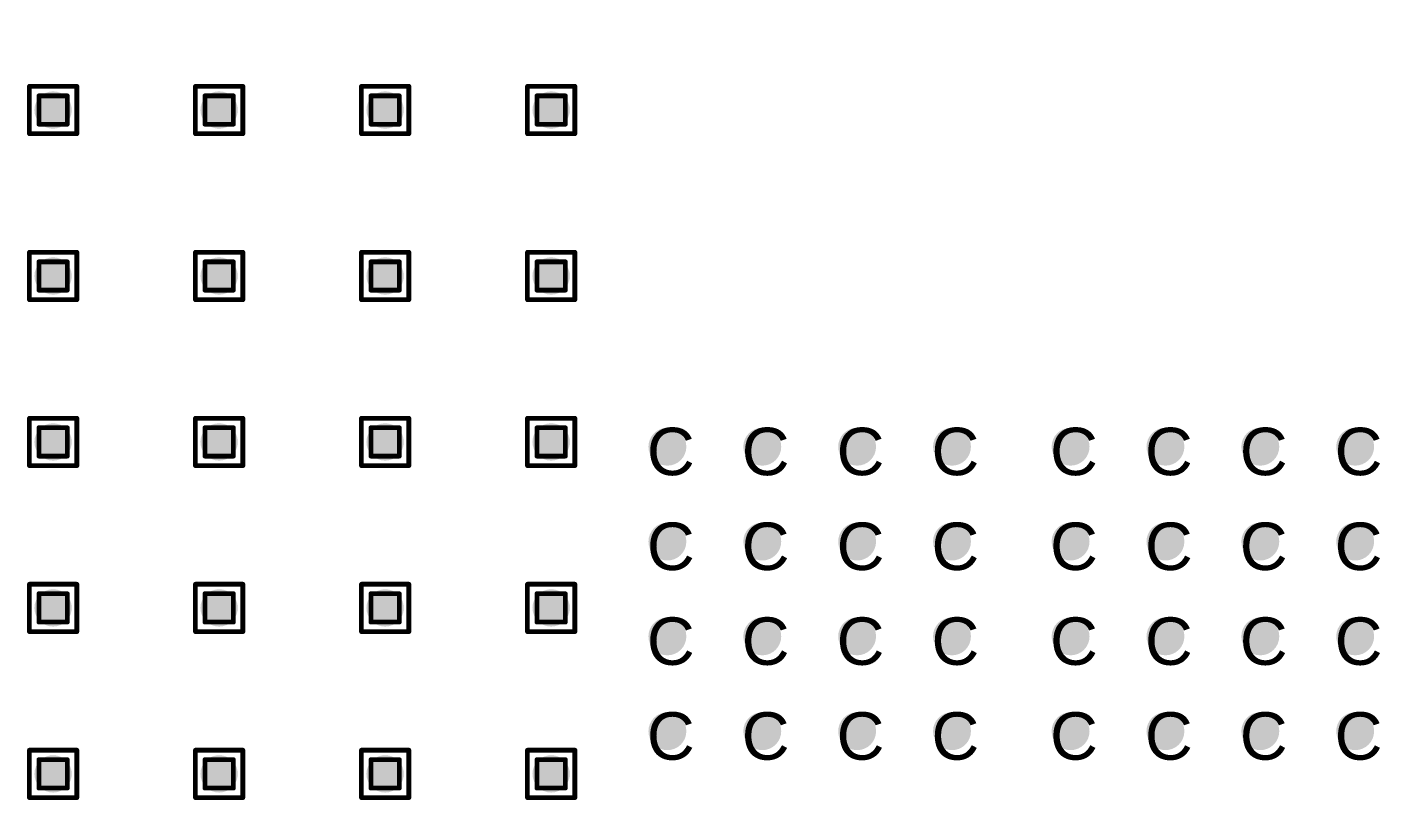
# Model space of a CAD drawing. Header units: millimetres. Extents: x -25 to 478, y -31 to 252.
# Drawn here: x 83.82 to 98.31, y 1.12 to 9.4 of the extents above; entities that cross this region are included whole.
import ezdxf

# ---------------------------------------------------------------- set-up
doc = ezdxf.new("R2010")
doc.units = ezdxf.units.MM
doc.layers.add('DrillDrawing', color=1, linetype='Continuous')
doc.layers.add('ViaHoleLayer', color=16, linetype='Continuous')
doc.styles.add('Arial', font='', dxfattribs={"height": 0.2})
doc.styles.get('Arial').set_extended_font_data('Arial')

# ---------------------------------------------------------------- blocks, each defined once
blk = doc.blocks.new('FP_CB25_18_CY_CONN_TERM_LUG_25MM4_7MM9_MFG_1508')
at = {"layer": 'ViaHoleLayer'}
h = blk.add_hatch(color=16, dxfattribs=at)
edge = h.paths.add_edge_path()
edge.add_arc((-3.048, 3.683), 0.203, 0, 360)
h = blk.add_hatch(color=16, dxfattribs=at)
edge = h.paths.add_edge_path()
edge.add_arc((-2.032, 3.683), 0.203, 0, 360)
h = blk.add_hatch(color=16, dxfattribs=at)
edge = h.paths.add_edge_path()
edge.add_arc((-1.016, 3.683), 0.203, 0, 360)
h = blk.add_hatch(color=16, dxfattribs=at)
edge = h.paths.add_edge_path()
edge.add_arc((0, 3.683), 0.203, 0, 360)
h = blk.add_hatch(color=16, dxfattribs=at)
edge = h.paths.add_edge_path()
edge.add_arc((10.414, 3.683), 0.203, 0, 360)
h = blk.add_hatch(color=16, dxfattribs=at)
edge = h.paths.add_edge_path()
edge.add_arc((11.43, 3.683), 0.203, 0, 360)
h = blk.add_hatch(color=16, dxfattribs=at)
edge = h.paths.add_edge_path()
edge.add_arc((12.446, 3.683), 0.203, 0, 360)
h = blk.add_hatch(color=16, dxfattribs=at)
edge = h.paths.add_edge_path()
edge.add_arc((-3.048, 2.667), 0.203, 0, 360)
h = blk.add_hatch(color=16, dxfattribs=at)
edge = h.paths.add_edge_path()
edge.add_arc((-2.032, 2.667), 0.203, 0, 360)
h = blk.add_hatch(color=16, dxfattribs=at)
edge = h.paths.add_edge_path()
edge.add_arc((-1.016, 2.667), 0.203, 0, 360)
h = blk.add_hatch(color=16, dxfattribs=at)
edge = h.paths.add_edge_path()
edge.add_arc((0, 2.667), 0.203, 0, 360)
h = blk.add_hatch(color=16, dxfattribs=at)
edge = h.paths.add_edge_path()
edge.add_arc((12.446, 2.667), 0.203, 0, 360)
h = blk.add_hatch(color=16, dxfattribs=at)
edge = h.paths.add_edge_path()
edge.add_arc((-3.048, 1.651), 0.203, 0, 360)
h = blk.add_hatch(color=16, dxfattribs=at)
edge = h.paths.add_edge_path()
edge.add_arc((-2.032, 1.651), 0.203, 0, 360)
h = blk.add_hatch(color=16, dxfattribs=at)
edge = h.paths.add_edge_path()
edge.add_arc((-1.016, 1.651), 0.203, 0, 360)
h = blk.add_hatch(color=16, dxfattribs=at)
edge = h.paths.add_edge_path()
edge.add_arc((0, 1.651), 0.203, 0, 360)
h = blk.add_hatch(color=16, dxfattribs=at)
edge = h.paths.add_edge_path()
edge.add_arc((7.62, 0), 1.778, 0, 360)
h = blk.add_hatch(color=16, dxfattribs=at)
edge = h.paths.add_edge_path()
edge.add_arc((12.446, 1.651), 0.203, 0, 360)
h = blk.add_hatch(color=16, dxfattribs=at)
edge = h.paths.add_edge_path()
edge.add_arc((-3.048, 0.635), 0.203, 0, 360)
h = blk.add_hatch(color=16, dxfattribs=at)
edge = h.paths.add_edge_path()
edge.add_arc((-2.032, 0.635), 0.203, 0, 360)
h = blk.add_hatch(color=16, dxfattribs=at)
edge = h.paths.add_edge_path()
edge.add_arc((-1.016, 0.635), 0.203, 0, 360)
h = blk.add_hatch(color=16, dxfattribs=at)
edge = h.paths.add_edge_path()
edge.add_arc((0, 0.635), 0.203, 0, 360)
h = blk.add_hatch(color=16, dxfattribs=at)
edge = h.paths.add_edge_path()
edge.add_arc((-3.048, -0.635), 0.203, 0, 360)
h = blk.add_hatch(color=16, dxfattribs=at)
edge = h.paths.add_edge_path()
edge.add_arc((-2.032, -0.635), 0.203, 0, 360)
h = blk.add_hatch(color=16, dxfattribs=at)
edge = h.paths.add_edge_path()
edge.add_arc((-1.016, -0.635), 0.203, 0, 360)
h = blk.add_hatch(color=16, dxfattribs=at)
edge = h.paths.add_edge_path()
edge.add_arc((0, -0.635), 0.203, 0, 360)
h = blk.add_hatch(color=16, dxfattribs=at)
edge = h.paths.add_edge_path()
edge.add_arc((-3.048, -1.651), 0.203, 0, 360)
h = blk.add_hatch(color=16, dxfattribs=at)
edge = h.paths.add_edge_path()
edge.add_arc((-2.032, -1.651), 0.203, 0, 360)
h = blk.add_hatch(color=16, dxfattribs=at)
edge = h.paths.add_edge_path()
edge.add_arc((-1.016, -1.651), 0.203, 0, 360)
h = blk.add_hatch(color=16, dxfattribs=at)
edge = h.paths.add_edge_path()
edge.add_arc((0, -1.651), 0.203, 0, 360)
h = blk.add_hatch(color=16, dxfattribs=at)
edge = h.paths.add_edge_path()
edge.add_arc((12.446, -1.651), 0.203, 0, 360)
h = blk.add_hatch(color=16, dxfattribs=at)
edge = h.paths.add_edge_path()
edge.add_arc((-3.048, -2.667), 0.203, 0, 360)
h = blk.add_hatch(color=16, dxfattribs=at)
edge = h.paths.add_edge_path()
edge.add_arc((-2.032, -2.667), 0.203, 0, 360)
h = blk.add_hatch(color=16, dxfattribs=at)
edge = h.paths.add_edge_path()
edge.add_arc((-1.016, -2.667), 0.203, 0, 360)
h = blk.add_hatch(color=16, dxfattribs=at)
edge = h.paths.add_edge_path()
edge.add_arc((0, -2.667), 0.203, 0, 360)
h = blk.add_hatch(color=16, dxfattribs=at)
edge = h.paths.add_edge_path()
edge.add_arc((12.446, -2.667), 0.203, 0, 360)
h = blk.add_hatch(color=16, dxfattribs=at)
edge = h.paths.add_edge_path()
edge.add_arc((-3.048, -3.683), 0.203, 0, 360)
h = blk.add_hatch(color=16, dxfattribs=at)
edge = h.paths.add_edge_path()
edge.add_arc((-2.032, -3.683), 0.203, 0, 360)
h = blk.add_hatch(color=16, dxfattribs=at)
edge = h.paths.add_edge_path()
edge.add_arc((-1.016, -3.683), 0.203, 0, 360)
h = blk.add_hatch(color=16, dxfattribs=at)
edge = h.paths.add_edge_path()
edge.add_arc((0, -3.683), 0.203, 0, 360)
h = blk.add_hatch(color=16, dxfattribs=at)
edge = h.paths.add_edge_path()
edge.add_arc((10.414, -3.683), 0.203, 0, 360)
h = blk.add_hatch(color=16, dxfattribs=at)
edge = h.paths.add_edge_path()
edge.add_arc((11.43, -3.683), 0.203, 0, 360)
h = blk.add_hatch(color=16, dxfattribs=at)
edge = h.paths.add_edge_path()
edge.add_arc((12.446, -3.683), 0.203, 0, 360)

msp = doc.modelspace()

# ---------------------------------------------------------------- hatches: boundary and pattern name
at = {"layer": 'ViaHoleLayer'}
h = msp.add_hatch(color=16, dxfattribs=at)
edge = h.paths.add_edge_path()
edge.add_arc((84.099, 8.507), 0.2, 0, 360)
h = msp.add_hatch(color=16, dxfattribs=at)
edge = h.paths.add_edge_path()
edge.add_arc((85.877, 8.507), 0.2, 0, 360)
h = msp.add_hatch(color=16, dxfattribs=at)
edge = h.paths.add_edge_path()
edge.add_arc((87.655, 8.507), 0.2, 0, 360)
h = msp.add_hatch(color=16, dxfattribs=at)
edge = h.paths.add_edge_path()
edge.add_arc((89.433, 8.507), 0.2, 0, 360)
h = msp.add_hatch(color=16, dxfattribs=at)
edge = h.paths.add_edge_path()
edge.add_arc((84.099, 6.729), 0.2, 0, 360)
h = msp.add_hatch(color=16, dxfattribs=at)
edge = h.paths.add_edge_path()
edge.add_arc((85.877, 6.729), 0.2, 0, 360)
h = msp.add_hatch(color=16, dxfattribs=at)
edge = h.paths.add_edge_path()
edge.add_arc((87.655, 6.729), 0.2, 0, 360)
h = msp.add_hatch(color=16, dxfattribs=at)
edge = h.paths.add_edge_path()
edge.add_arc((89.433, 6.729), 0.2, 0, 360)
h = msp.add_hatch(color=16, dxfattribs=at)
edge = h.paths.add_edge_path()
edge.add_arc((84.099, 4.951), 0.2, 0, 360)
h = msp.add_hatch(color=16, dxfattribs=at)
edge = h.paths.add_edge_path()
edge.add_arc((85.877, 4.951), 0.2, 0, 360)
h = msp.add_hatch(color=16, dxfattribs=at)
edge = h.paths.add_edge_path()
edge.add_arc((87.655, 4.951), 0.2, 0, 360)
h = msp.add_hatch(color=16, dxfattribs=at)
edge = h.paths.add_edge_path()
edge.add_arc((89.433, 4.951), 0.2, 0, 360)
h = msp.add_hatch(color=16, dxfattribs=at)
edge = h.paths.add_edge_path()
edge.add_arc((84.099, 3.173), 0.2, 0, 360)
h = msp.add_hatch(color=16, dxfattribs=at)
edge = h.paths.add_edge_path()
edge.add_arc((85.877, 3.173), 0.2, 0, 360)
h = msp.add_hatch(color=16, dxfattribs=at)
edge = h.paths.add_edge_path()
edge.add_arc((87.655, 3.173), 0.2, 0, 360)
h = msp.add_hatch(color=16, dxfattribs=at)
edge = h.paths.add_edge_path()
edge.add_arc((89.433, 3.173), 0.2, 0, 360)
h = msp.add_hatch(color=16, dxfattribs=at)
edge = h.paths.add_edge_path()
edge.add_arc((84.099, 1.395), 0.2, 0, 360)
h = msp.add_hatch(color=16, dxfattribs=at)
edge = h.paths.add_edge_path()
edge.add_arc((85.877, 1.395), 0.2, 0, 360)
h = msp.add_hatch(color=16, dxfattribs=at)
edge = h.paths.add_edge_path()
edge.add_arc((87.655, 1.395), 0.2, 0, 360)
h = msp.add_hatch(color=16, dxfattribs=at)
edge = h.paths.add_edge_path()
edge.add_arc((89.433, 1.395), 0.2, 0, 360)

# ---------------------------------------------------------------- linework, layer by layer
at = {"layer": 'DrillDrawing', "const_width": 0.0508}
for points in [[(83.845, 8.761), (84.353, 8.761)], [(83.845, 8.253), (83.845, 8.761)], [(84.353, 8.253), (84.353, 8.761)], [(85.623, 8.761), (86.131, 8.761)], [(85.623, 8.253), (85.623, 8.761)], [(86.131, 8.253), (86.131, 8.761)], [(87.401, 8.761), (87.909, 8.761)], [(87.401, 8.253), (87.401, 8.761)], [(87.909, 8.253), (87.909, 8.761)], [(89.179, 8.761), (89.687, 8.761)], [(89.179, 8.253), (89.179, 8.761)], [(89.687, 8.253), (89.687, 8.761)], [(83.947, 8.659), (84.252, 8.659)], [(83.947, 8.355), (83.947, 8.659)], [(84.252, 8.355), (84.252, 8.659)], [(85.725, 8.659), (86.03, 8.659)], [(85.725, 8.355), (85.725, 8.659)], [(86.03, 8.355), (86.03, 8.659)], [(87.503, 8.659), (87.808, 8.659)], [(87.503, 8.355), (87.503, 8.659)], [(87.808, 8.355), (87.808, 8.659)], [(89.281, 8.659), (89.586, 8.659)], [(89.281, 8.355), (89.281, 8.659)], [(89.586, 8.355), (89.586, 8.659)], [(83.845, 8.253), (84.353, 8.253)], [(83.947, 8.355), (84.252, 8.355)], [(85.623, 8.253), (86.131, 8.253)], [(85.725, 8.355), (86.03, 8.355)], [(87.401, 8.253), (87.909, 8.253)], [(87.503, 8.355), (87.808, 8.355)], [(89.179, 8.253), (89.687, 8.253)], [(89.281, 8.355), (89.586, 8.355)], [(83.845, 6.983), (84.353, 6.983)], [(83.845, 6.475), (83.845, 6.983)], [(84.353, 6.475), (84.353, 6.983)], [(85.623, 6.983), (86.131, 6.983)], [(85.623, 6.475), (85.623, 6.983)], [(86.131, 6.475), (86.131, 6.983)], [(87.401, 6.983), (87.909, 6.983)], [(87.401, 6.475), (87.401, 6.983)], [(87.909, 6.475), (87.909, 6.983)], [(89.179, 6.983), (89.687, 6.983)], [(89.179, 6.475), (89.179, 6.983)], [(89.687, 6.475), (89.687, 6.983)], [(83.947, 6.881), (84.252, 6.881)], [(83.947, 6.577), (83.947, 6.881)], [(84.252, 6.577), (84.252, 6.881)], [(85.725, 6.881), (86.03, 6.881)], [(85.725, 6.577), (85.725, 6.881)], [(86.03, 6.577), (86.03, 6.881)], [(87.503, 6.881), (87.808, 6.881)], [(87.503, 6.577), (87.503, 6.881)], [(87.808, 6.577), (87.808, 6.881)], [(89.281, 6.881), (89.586, 6.881)], [(89.281, 6.577), (89.281, 6.881)], [(89.586, 6.577), (89.586, 6.881)], [(83.947, 6.577), (84.252, 6.577)], [(85.725, 6.577), (86.03, 6.577)], [(87.503, 6.577), (87.808, 6.577)], [(89.281, 6.577), (89.586, 6.577)], [(83.845, 6.475), (84.353, 6.475)], [(85.623, 6.475), (86.131, 6.475)], [(87.401, 6.475), (87.909, 6.475)], [(89.179, 6.475), (89.687, 6.475)], [(83.845, 5.205), (84.353, 5.205)], [(83.845, 4.697), (83.845, 5.205)], [(84.353, 4.697), (84.353, 5.205)], [(85.623, 5.205), (86.131, 5.205)], [(85.623, 4.697), (85.623, 5.205)], [(86.131, 4.697), (86.131, 5.205)], [(87.401, 5.205), (87.909, 5.205)], [(87.401, 4.697), (87.401, 5.205)], [(87.909, 4.697), (87.909, 5.205)], [(89.179, 5.205), (89.687, 5.205)], [(89.179, 4.697), (89.179, 5.205)], [(89.687, 4.697), (89.687, 5.205)], [(83.947, 5.103), (84.252, 5.103)], [(83.947, 4.799), (83.947, 5.103)], [(84.252, 4.799), (84.252, 5.103)], [(85.725, 5.103), (86.03, 5.103)], [(85.725, 4.799), (85.725, 5.103)], [(86.03, 4.799), (86.03, 5.103)], [(87.503, 5.103), (87.808, 5.103)], [(87.503, 4.799), (87.503, 5.103)], [(87.808, 4.799), (87.808, 5.103)], [(89.281, 5.103), (89.586, 5.103)], [(89.281, 4.799), (89.281, 5.103)], [(89.586, 4.799), (89.586, 5.103)], [(83.947, 4.799), (84.252, 4.799)], [(85.725, 4.799), (86.03, 4.799)], [(87.503, 4.799), (87.808, 4.799)], [(89.281, 4.799), (89.586, 4.799)], [(83.845, 4.697), (84.353, 4.697)], [(85.623, 4.697), (86.131, 4.697)], [(87.401, 4.697), (87.909, 4.697)], [(89.179, 4.697), (89.687, 4.697)], [(83.845, 3.427), (84.353, 3.427)], [(83.845, 2.919), (83.845, 3.427)], [(83.947, 3.325), (84.252, 3.325)], [(83.947, 3.021), (83.947, 3.325)], [(84.252, 3.021), (84.252, 3.325)], [(84.353, 2.919), (84.353, 3.427)], [(85.623, 3.427), (86.131, 3.427)], [(85.623, 2.919), (85.623, 3.427)], [(85.725, 3.325), (86.03, 3.325)], [(85.725, 3.021), (85.725, 3.325)], [(86.03, 3.021), (86.03, 3.325)], [(86.131, 2.919), (86.131, 3.427)], [(87.401, 3.427), (87.909, 3.427)], [(87.401, 2.919), (87.401, 3.427)], [(87.503, 3.325), (87.808, 3.325)], [(87.503, 3.021), (87.503, 3.325)], [(87.808, 3.021), (87.808, 3.325)], [(87.909, 2.919), (87.909, 3.427)], [(89.179, 3.427), (89.687, 3.427)], [(89.179, 2.919), (89.179, 3.427)], [(89.281, 3.325), (89.586, 3.325)], [(89.281, 3.021), (89.281, 3.325)], [(89.586, 3.021), (89.586, 3.325)], [(89.687, 2.919), (89.687, 3.427)], [(83.947, 3.021), (84.252, 3.021)], [(85.725, 3.021), (86.03, 3.021)], [(87.503, 3.021), (87.808, 3.021)], [(89.281, 3.021), (89.586, 3.021)], [(83.845, 2.919), (84.353, 2.919)], [(85.623, 2.919), (86.131, 2.919)], [(87.401, 2.919), (87.909, 2.919)], [(89.179, 2.919), (89.687, 2.919)], [(83.845, 1.649), (84.353, 1.649)], [(83.845, 1.141), (83.845, 1.649)], [(84.353, 1.141), (84.353, 1.649)], [(85.623, 1.649), (86.131, 1.649)], [(85.623, 1.141), (85.623, 1.649)], [(86.131, 1.141), (86.131, 1.649)], [(87.401, 1.649), (87.909, 1.649)], [(87.401, 1.141), (87.401, 1.649)], [(87.909, 1.141), (87.909, 1.649)], [(89.179, 1.649), (89.687, 1.649)], [(89.179, 1.141), (89.179, 1.649)], [(89.687, 1.141), (89.687, 1.649)], [(83.947, 1.547), (84.252, 1.547)], [(83.947, 1.243), (83.947, 1.547)], [(84.252, 1.243), (84.252, 1.547)], [(85.725, 1.547), (86.03, 1.547)], [(85.725, 1.243), (85.725, 1.547)], [(86.03, 1.243), (86.03, 1.547)], [(87.503, 1.547), (87.808, 1.547)], [(87.503, 1.243), (87.503, 1.547)], [(87.808, 1.243), (87.808, 1.547)], [(89.281, 1.547), (89.586, 1.547)], [(89.281, 1.243), (89.281, 1.547)], [(89.586, 1.243), (89.586, 1.547)], [(83.845, 1.141), (84.353, 1.141)], [(83.947, 1.243), (84.252, 1.243)], [(85.623, 1.141), (86.131, 1.141)], [(85.725, 1.243), (86.03, 1.243)], [(87.401, 1.141), (87.909, 1.141)], [(87.503, 1.243), (87.808, 1.243)], [(89.179, 1.141), (89.687, 1.141)], [(89.281, 1.243), (89.586, 1.243)]]:
    msp.add_lwpolyline(points, dxfattribs=at)
at = {"layer": 'DrillDrawing', "const_width": 0.0254}
for points in [[(83.833, 8.761, 1), (83.858, 8.761, 1)], [(83.833, 8.761, 1), (83.858, 8.761, 1)], [(84.341, 8.761, 1), (84.366, 8.761, 1)], [(84.341, 8.761, 1), (84.366, 8.761, 1)], [(85.611, 8.761, 1), (85.636, 8.761, 1)], [(85.611, 8.761, 1), (85.636, 8.761, 1)], [(86.119, 8.761, 1), (86.144, 8.761, 1)], [(86.119, 8.761, 1), (86.144, 8.761, 1)], [(87.389, 8.761, 1), (87.414, 8.761, 1)], [(87.389, 8.761, 1), (87.414, 8.761, 1)], [(87.897, 8.761, 1), (87.922, 8.761, 1)], [(87.897, 8.761, 1), (87.922, 8.761, 1)], [(89.167, 8.761, 1), (89.192, 8.761, 1)], [(89.167, 8.761, 1), (89.192, 8.761, 1)], [(89.675, 8.761, 1), (89.7, 8.761, 1)], [(89.675, 8.761, 1), (89.7, 8.761, 1)], [(83.934, 8.659, 1), (83.96, 8.659, 1)], [(83.934, 8.659, 1), (83.96, 8.659, 1)], [(84.239, 8.659, 1), (84.264, 8.659, 1)], [(84.239, 8.659, 1), (84.264, 8.659, 1)], [(85.712, 8.659, 1), (85.738, 8.659, 1)], [(85.712, 8.659, 1), (85.738, 8.659, 1)], [(86.017, 8.659, 1), (86.043, 8.659, 1)], [(86.017, 8.659, 1), (86.043, 8.659, 1)], [(87.49, 8.659, 1), (87.516, 8.659, 1)], [(87.49, 8.659, 1), (87.516, 8.659, 1)], [(87.795, 8.659, 1), (87.82, 8.659, 1)], [(87.795, 8.659, 1), (87.82, 8.659, 1)], [(89.268, 8.659, 1), (89.294, 8.659, 1)], [(89.268, 8.659, 1), (89.294, 8.659, 1)], [(89.573, 8.659, 1), (89.598, 8.659, 1)], [(89.573, 8.659, 1), (89.598, 8.659, 1)], [(83.833, 8.253, 1), (83.858, 8.253, 1)], [(83.833, 8.253, 1), (83.858, 8.253, 1)], [(83.934, 8.355, 1), (83.96, 8.355, 1)], [(83.934, 8.355, 1), (83.96, 8.355, 1)], [(84.239, 8.355, 1), (84.264, 8.355, 1)], [(84.239, 8.355, 1), (84.264, 8.355, 1)], [(84.341, 8.253, 1), (84.366, 8.253, 1)], [(84.341, 8.253, 1), (84.366, 8.253, 1)], [(85.611, 8.253, 1), (85.636, 8.253, 1)], [(85.611, 8.253, 1), (85.636, 8.253, 1)], [(85.712, 8.355, 1), (85.738, 8.355, 1)], [(85.712, 8.355, 1), (85.738, 8.355, 1)], [(86.017, 8.355, 1), (86.043, 8.355, 1)], [(86.017, 8.355, 1), (86.043, 8.355, 1)], [(86.119, 8.253, 1), (86.144, 8.253, 1)], [(86.119, 8.253, 1), (86.144, 8.253, 1)], [(87.389, 8.253, 1), (87.414, 8.253, 1)], [(87.389, 8.253, 1), (87.414, 8.253, 1)], [(87.49, 8.355, 1), (87.516, 8.355, 1)], [(87.49, 8.355, 1), (87.516, 8.355, 1)], [(87.795, 8.355, 1), (87.82, 8.355, 1)], [(87.795, 8.355, 1), (87.82, 8.355, 1)], [(87.897, 8.253, 1), (87.922, 8.253, 1)], [(87.897, 8.253, 1), (87.922, 8.253, 1)], [(89.167, 8.253, 1), (89.192, 8.253, 1)], [(89.167, 8.253, 1), (89.192, 8.253, 1)], [(89.268, 8.355, 1), (89.294, 8.355, 1)], [(89.268, 8.355, 1), (89.294, 8.355, 1)], [(89.573, 8.355, 1), (89.598, 8.355, 1)], [(89.573, 8.355, 1), (89.598, 8.355, 1)], [(89.675, 8.253, 1), (89.7, 8.253, 1)], [(89.675, 8.253, 1), (89.7, 8.253, 1)], [(83.833, 6.983, 1), (83.858, 6.983, 1)], [(83.833, 6.983, 1), (83.858, 6.983, 1)], [(84.341, 6.983, 1), (84.366, 6.983, 1)], [(84.341, 6.983, 1), (84.366, 6.983, 1)], [(85.611, 6.983, 1), (85.636, 6.983, 1)], [(85.611, 6.983, 1), (85.636, 6.983, 1)], [(86.119, 6.983, 1), (86.144, 6.983, 1)], [(86.119, 6.983, 1), (86.144, 6.983, 1)], [(87.389, 6.983, 1), (87.414, 6.983, 1)], [(87.389, 6.983, 1), (87.414, 6.983, 1)], [(87.897, 6.983, 1), (87.922, 6.983, 1)], [(87.897, 6.983, 1), (87.922, 6.983, 1)], [(89.167, 6.983, 1), (89.192, 6.983, 1)], [(89.167, 6.983, 1), (89.192, 6.983, 1)], [(89.675, 6.983, 1), (89.7, 6.983, 1)], [(89.675, 6.983, 1), (89.7, 6.983, 1)], [(83.934, 6.881, 1), (83.96, 6.881, 1)], [(83.934, 6.881, 1), (83.96, 6.881, 1)], [(84.239, 6.881, 1), (84.264, 6.881, 1)], [(84.239, 6.881, 1), (84.264, 6.881, 1)], [(85.712, 6.881, 1), (85.738, 6.881, 1)], [(85.712, 6.881, 1), (85.738, 6.881, 1)], [(86.017, 6.881, 1), (86.043, 6.881, 1)], [(86.017, 6.881, 1), (86.043, 6.881, 1)], [(87.49, 6.881, 1), (87.516, 6.881, 1)], [(87.49, 6.881, 1), (87.516, 6.881, 1)], [(87.795, 6.881, 1), (87.82, 6.881, 1)], [(87.795, 6.881, 1), (87.82, 6.881, 1)], [(89.268, 6.881, 1), (89.294, 6.881, 1)], [(89.268, 6.881, 1), (89.294, 6.881, 1)], [(89.573, 6.881, 1), (89.598, 6.881, 1)], [(89.573, 6.881, 1), (89.598, 6.881, 1)], [(83.934, 6.577, 1), (83.96, 6.577, 1)], [(83.934, 6.577, 1), (83.96, 6.577, 1)], [(84.239, 6.577, 1), (84.264, 6.577, 1)], [(84.239, 6.577, 1), (84.264, 6.577, 1)], [(85.712, 6.577, 1), (85.738, 6.577, 1)], [(85.712, 6.577, 1), (85.738, 6.577, 1)], [(86.017, 6.577, 1), (86.043, 6.577, 1)], [(86.017, 6.577, 1), (86.043, 6.577, 1)], [(87.49, 6.577, 1), (87.516, 6.577, 1)], [(87.49, 6.577, 1), (87.516, 6.577, 1)], [(87.795, 6.577, 1), (87.82, 6.577, 1)], [(87.795, 6.577, 1), (87.82, 6.577, 1)], [(89.268, 6.577, 1), (89.294, 6.577, 1)], [(89.268, 6.577, 1), (89.294, 6.577, 1)], [(89.573, 6.577, 1), (89.598, 6.577, 1)], [(89.573, 6.577, 1), (89.598, 6.577, 1)], [(83.833, 6.475, 1), (83.858, 6.475, 1)], [(83.833, 6.475, 1), (83.858, 6.475, 1)], [(84.341, 6.475, 1), (84.366, 6.475, 1)], [(84.341, 6.475, 1), (84.366, 6.475, 1)], [(85.611, 6.475, 1), (85.636, 6.475, 1)], [(85.611, 6.475, 1), (85.636, 6.475, 1)], [(86.119, 6.475, 1), (86.144, 6.475, 1)], [(86.119, 6.475, 1), (86.144, 6.475, 1)], [(87.389, 6.475, 1), (87.414, 6.475, 1)], [(87.389, 6.475, 1), (87.414, 6.475, 1)], [(87.897, 6.475, 1), (87.922, 6.475, 1)], [(87.897, 6.475, 1), (87.922, 6.475, 1)], [(89.167, 6.475, 1), (89.192, 6.475, 1)], [(89.167, 6.475, 1), (89.192, 6.475, 1)], [(89.675, 6.475, 1), (89.7, 6.475, 1)], [(89.675, 6.475, 1), (89.7, 6.475, 1)], [(83.833, 5.205, 1), (83.858, 5.205, 1)], [(83.833, 5.205, 1), (83.858, 5.205, 1)], [(84.341, 5.205, 1), (84.366, 5.205, 1)], [(84.341, 5.205, 1), (84.366, 5.205, 1)], [(85.611, 5.205, 1), (85.636, 5.205, 1)], [(85.611, 5.205, 1), (85.636, 5.205, 1)], [(86.119, 5.205, 1), (86.144, 5.205, 1)], [(86.119, 5.205, 1), (86.144, 5.205, 1)], [(87.389, 5.205, 1), (87.414, 5.205, 1)], [(87.389, 5.205, 1), (87.414, 5.205, 1)], [(87.897, 5.205, 1), (87.922, 5.205, 1)], [(87.897, 5.205, 1), (87.922, 5.205, 1)], [(89.167, 5.205, 1), (89.192, 5.205, 1)], [(89.167, 5.205, 1), (89.192, 5.205, 1)], [(89.675, 5.205, 1), (89.7, 5.205, 1)], [(89.675, 5.205, 1), (89.7, 5.205, 1)], [(83.934, 5.103, 1), (83.96, 5.103, 1)], [(83.934, 5.103, 1), (83.96, 5.103, 1)], [(84.239, 5.103, 1), (84.264, 5.103, 1)], [(84.239, 5.103, 1), (84.264, 5.103, 1)], [(85.712, 5.103, 1), (85.738, 5.103, 1)], [(85.712, 5.103, 1), (85.738, 5.103, 1)], [(86.017, 5.103, 1), (86.043, 5.103, 1)], [(86.017, 5.103, 1), (86.043, 5.103, 1)], [(87.49, 5.103, 1), (87.516, 5.103, 1)], [(87.49, 5.103, 1), (87.516, 5.103, 1)], [(87.795, 5.103, 1), (87.82, 5.103, 1)], [(87.795, 5.103, 1), (87.82, 5.103, 1)], [(89.268, 5.103, 1), (89.294, 5.103, 1)], [(89.268, 5.103, 1), (89.294, 5.103, 1)], [(89.573, 5.103, 1), (89.598, 5.103, 1)], [(89.573, 5.103, 1), (89.598, 5.103, 1)], [(83.934, 4.799, 1), (83.96, 4.799, 1)], [(83.934, 4.799, 1), (83.96, 4.799, 1)], [(84.239, 4.799, 1), (84.264, 4.799, 1)], [(84.239, 4.799, 1), (84.264, 4.799, 1)], [(85.712, 4.799, 1), (85.738, 4.799, 1)], [(85.712, 4.799, 1), (85.738, 4.799, 1)], [(86.017, 4.799, 1), (86.043, 4.799, 1)], [(86.017, 4.799, 1), (86.043, 4.799, 1)], [(87.49, 4.799, 1), (87.516, 4.799, 1)], [(87.49, 4.799, 1), (87.516, 4.799, 1)], [(87.795, 4.799, 1), (87.82, 4.799, 1)], [(87.795, 4.799, 1), (87.82, 4.799, 1)], [(89.268, 4.799, 1), (89.294, 4.799, 1)], [(89.268, 4.799, 1), (89.294, 4.799, 1)], [(89.573, 4.799, 1), (89.598, 4.799, 1)], [(89.573, 4.799, 1), (89.598, 4.799, 1)], [(83.833, 4.697, 1), (83.858, 4.697, 1)], [(83.833, 4.697, 1), (83.858, 4.697, 1)], [(84.341, 4.697, 1), (84.366, 4.697, 1)], [(84.341, 4.697, 1), (84.366, 4.697, 1)], [(85.611, 4.697, 1), (85.636, 4.697, 1)], [(85.611, 4.697, 1), (85.636, 4.697, 1)], [(86.119, 4.697, 1), (86.144, 4.697, 1)], [(86.119, 4.697, 1), (86.144, 4.697, 1)], [(87.389, 4.697, 1), (87.414, 4.697, 1)], [(87.389, 4.697, 1), (87.414, 4.697, 1)], [(87.897, 4.697, 1), (87.922, 4.697, 1)], [(87.897, 4.697, 1), (87.922, 4.697, 1)], [(89.167, 4.697, 1), (89.192, 4.697, 1)], [(89.167, 4.697, 1), (89.192, 4.697, 1)], [(89.675, 4.697, 1), (89.7, 4.697, 1)], [(89.675, 4.697, 1), (89.7, 4.697, 1)], [(83.833, 3.427, 1), (83.858, 3.427, 1)], [(83.833, 3.427, 1), (83.858, 3.427, 1)], [(83.934, 3.325, 1), (83.96, 3.325, 1)], [(83.934, 3.325, 1), (83.96, 3.325, 1)], [(84.239, 3.325, 1), (84.264, 3.325, 1)], [(84.239, 3.325, 1), (84.264, 3.325, 1)], [(84.341, 3.427, 1), (84.366, 3.427, 1)], [(84.341, 3.427, 1), (84.366, 3.427, 1)], [(85.611, 3.427, 1), (85.636, 3.427, 1)], [(85.611, 3.427, 1), (85.636, 3.427, 1)], [(85.712, 3.325, 1), (85.738, 3.325, 1)], [(85.712, 3.325, 1), (85.738, 3.325, 1)], [(86.017, 3.325, 1), (86.043, 3.325, 1)], [(86.017, 3.325, 1), (86.043, 3.325, 1)], [(86.119, 3.427, 1), (86.144, 3.427, 1)], [(86.119, 3.427, 1), (86.144, 3.427, 1)], [(87.389, 3.427, 1), (87.414, 3.427, 1)], [(87.389, 3.427, 1), (87.414, 3.427, 1)], [(87.49, 3.325, 1), (87.516, 3.325, 1)], [(87.49, 3.325, 1), (87.516, 3.325, 1)], [(87.795, 3.325, 1), (87.82, 3.325, 1)], [(87.795, 3.325, 1), (87.82, 3.325, 1)], [(87.897, 3.427, 1), (87.922, 3.427, 1)], [(87.897, 3.427, 1), (87.922, 3.427, 1)], [(89.167, 3.427, 1), (89.192, 3.427, 1)], [(89.167, 3.427, 1), (89.192, 3.427, 1)], [(89.268, 3.325, 1), (89.294, 3.325, 1)], [(89.268, 3.325, 1), (89.294, 3.325, 1)], [(89.573, 3.325, 1), (89.598, 3.325, 1)], [(89.573, 3.325, 1), (89.598, 3.325, 1)], [(89.675, 3.427, 1), (89.7, 3.427, 1)], [(89.675, 3.427, 1), (89.7, 3.427, 1)], [(83.934, 3.021, 1), (83.96, 3.021, 1)], [(83.934, 3.021, 1), (83.96, 3.021, 1)], [(84.239, 3.021, 1), (84.264, 3.021, 1)], [(84.239, 3.021, 1), (84.264, 3.021, 1)], [(85.712, 3.021, 1), (85.738, 3.021, 1)], [(85.712, 3.021, 1), (85.738, 3.021, 1)], [(86.017, 3.021, 1), (86.043, 3.021, 1)], [(86.017, 3.021, 1), (86.043, 3.021, 1)], [(87.49, 3.021, 1), (87.516, 3.021, 1)], [(87.49, 3.021, 1), (87.516, 3.021, 1)], [(87.795, 3.021, 1), (87.82, 3.021, 1)], [(87.795, 3.021, 1), (87.82, 3.021, 1)], [(89.268, 3.021, 1), (89.294, 3.021, 1)], [(89.268, 3.021, 1), (89.294, 3.021, 1)], [(89.573, 3.021, 1), (89.598, 3.021, 1)], [(89.573, 3.021, 1), (89.598, 3.021, 1)], [(83.833, 2.919, 1), (83.858, 2.919, 1)], [(83.833, 2.919, 1), (83.858, 2.919, 1)], [(84.341, 2.919, 1), (84.366, 2.919, 1)], [(84.341, 2.919, 1), (84.366, 2.919, 1)], [(85.611, 2.919, 1), (85.636, 2.919, 1)], [(85.611, 2.919, 1), (85.636, 2.919, 1)], [(86.119, 2.919, 1), (86.144, 2.919, 1)], [(86.119, 2.919, 1), (86.144, 2.919, 1)], [(87.389, 2.919, 1), (87.414, 2.919, 1)], [(87.389, 2.919, 1), (87.414, 2.919, 1)], [(87.897, 2.919, 1), (87.922, 2.919, 1)], [(87.897, 2.919, 1), (87.922, 2.919, 1)], [(89.167, 2.919, 1), (89.192, 2.919, 1)], [(89.167, 2.919, 1), (89.192, 2.919, 1)], [(89.675, 2.919, 1), (89.7, 2.919, 1)], [(89.675, 2.919, 1), (89.7, 2.919, 1)], [(83.833, 1.649, 1), (83.858, 1.649, 1)], [(83.833, 1.649, 1), (83.858, 1.649, 1)], [(84.341, 1.649, 1), (84.366, 1.649, 1)], [(84.341, 1.649, 1), (84.366, 1.649, 1)], [(85.611, 1.649, 1), (85.636, 1.649, 1)], [(85.611, 1.649, 1), (85.636, 1.649, 1)], [(86.119, 1.649, 1), (86.144, 1.649, 1)], [(86.119, 1.649, 1), (86.144, 1.649, 1)], [(87.389, 1.649, 1), (87.414, 1.649, 1)], [(87.389, 1.649, 1), (87.414, 1.649, 1)], [(87.897, 1.649, 1), (87.922, 1.649, 1)], [(87.897, 1.649, 1), (87.922, 1.649, 1)], [(89.167, 1.649, 1), (89.192, 1.649, 1)], [(89.167, 1.649, 1), (89.192, 1.649, 1)], [(89.675, 1.649, 1), (89.7, 1.649, 1)], [(89.675, 1.649, 1), (89.7, 1.649, 1)], [(83.934, 1.547, 1), (83.96, 1.547, 1)], [(83.934, 1.547, 1), (83.96, 1.547, 1)], [(84.239, 1.547, 1), (84.264, 1.547, 1)], [(84.239, 1.547, 1), (84.264, 1.547, 1)], [(85.712, 1.547, 1), (85.738, 1.547, 1)], [(85.712, 1.547, 1), (85.738, 1.547, 1)], [(86.017, 1.547, 1), (86.043, 1.547, 1)], [(86.017, 1.547, 1), (86.043, 1.547, 1)], [(87.49, 1.547, 1), (87.516, 1.547, 1)], [(87.49, 1.547, 1), (87.516, 1.547, 1)], [(87.795, 1.547, 1), (87.82, 1.547, 1)], [(87.795, 1.547, 1), (87.82, 1.547, 1)], [(89.268, 1.547, 1), (89.294, 1.547, 1)], [(89.268, 1.547, 1), (89.294, 1.547, 1)], [(89.573, 1.547, 1), (89.598, 1.547, 1)], [(89.573, 1.547, 1), (89.598, 1.547, 1)], [(83.833, 1.141, 1), (83.858, 1.141, 1)], [(83.833, 1.141, 1), (83.858, 1.141, 1)], [(83.934, 1.243, 1), (83.96, 1.243, 1)], [(83.934, 1.243, 1), (83.96, 1.243, 1)], [(84.239, 1.243, 1), (84.264, 1.243, 1)], [(84.239, 1.243, 1), (84.264, 1.243, 1)], [(84.341, 1.141, 1), (84.366, 1.141, 1)], [(84.341, 1.141, 1), (84.366, 1.141, 1)], [(85.611, 1.141, 1), (85.636, 1.141, 1)], [(85.611, 1.141, 1), (85.636, 1.141, 1)], [(85.712, 1.243, 1), (85.738, 1.243, 1)], [(85.712, 1.243, 1), (85.738, 1.243, 1)], [(86.017, 1.243, 1), (86.043, 1.243, 1)], [(86.017, 1.243, 1), (86.043, 1.243, 1)], [(86.119, 1.141, 1), (86.144, 1.141, 1)], [(86.119, 1.141, 1), (86.144, 1.141, 1)], [(87.389, 1.141, 1), (87.414, 1.141, 1)], [(87.389, 1.141, 1), (87.414, 1.141, 1)], [(87.49, 1.243, 1), (87.516, 1.243, 1)], [(87.49, 1.243, 1), (87.516, 1.243, 1)], [(87.795, 1.243, 1), (87.82, 1.243, 1)], [(87.795, 1.243, 1), (87.82, 1.243, 1)], [(87.897, 1.141, 1), (87.922, 1.141, 1)], [(87.897, 1.141, 1), (87.922, 1.141, 1)], [(89.167, 1.141, 1), (89.192, 1.141, 1)], [(89.167, 1.141, 1), (89.192, 1.141, 1)], [(89.268, 1.243, 1), (89.294, 1.243, 1)], [(89.268, 1.243, 1), (89.294, 1.243, 1)], [(89.573, 1.243, 1), (89.598, 1.243, 1)], [(89.573, 1.243, 1), (89.598, 1.243, 1)], [(89.675, 1.141, 1), (89.7, 1.141, 1)], [(89.675, 1.141, 1), (89.7, 1.141, 1)]]:
    msp.add_lwpolyline(points, format="xyb", close=True, dxfattribs=at)

# ---------------------------------------------------------------- block references
at = {"rotation": 90}
msp.add_blockref('FP_CB25_18_CY_CONN_TERM_LUG_25MM4_7MM9_MFG_1508', (94.361, 4.9), dxfattribs=at)

# ---------------------------------------------------------------- texts
at = {"layer": 'DrillDrawing', "style": 'Arial'}
for p in [(90.458, 4.595), (91.474, 4.595), (92.49, 4.595), (93.506, 4.595), (94.776, 4.595), (95.792, 4.595), (96.808, 4.595), (97.824, 4.595), (90.458, 3.579), (91.474, 3.579), (92.49, 3.579), (93.506, 3.579), (94.776, 3.579), (95.792, 3.579), (96.808, 3.579), (97.824, 3.579), (90.458, 2.563), (91.474, 2.563), (92.49, 2.563), (93.506, 2.563), (94.776, 2.563), (95.792, 2.563), (96.808, 2.563), (97.824, 2.563), (90.458, 1.547), (91.474, 1.547), (92.49, 1.547), (93.506, 1.547), (94.776, 1.547), (95.792, 1.547), (96.808, 1.547), (97.824, 1.547)]:
    msp.add_text('C', height=0.508, dxfattribs=at).set_placement(p)

doc.saveas('drawing.dxf')
